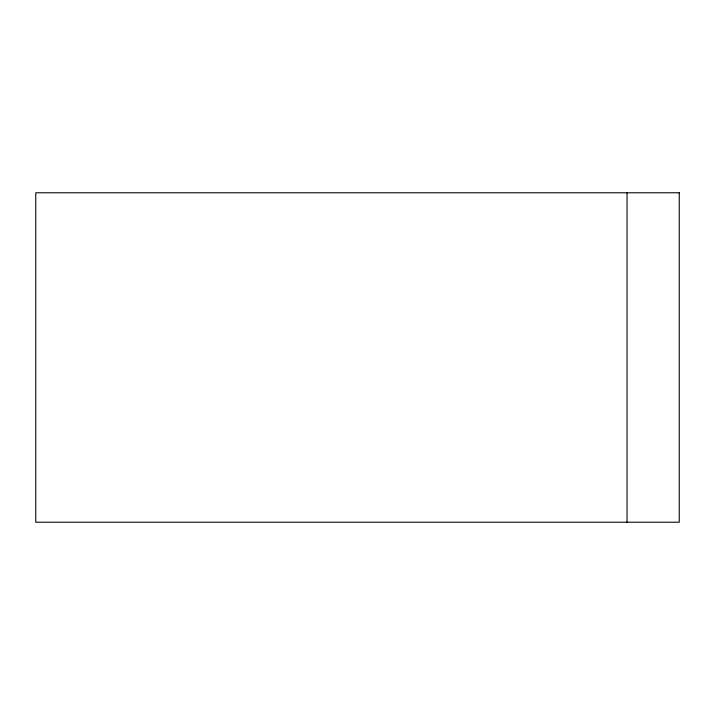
<?xml version="1.0" encoding="UTF-8"?>
<svg xmlns="http://www.w3.org/2000/svg" width="715" height="715" viewBox="0 0 715 715"><rect width="100%" height="100%" fill="white"/><g stroke="black" fill="none" stroke-linecap="round" stroke-linejoin="round"><path stroke-width="1.07" d="M627.046 192.782L627.046 522.218M679.25 192.782L35.75 192.782L35.75 522.218L679.25 522.218L679.25 192.782"/></g></svg>
